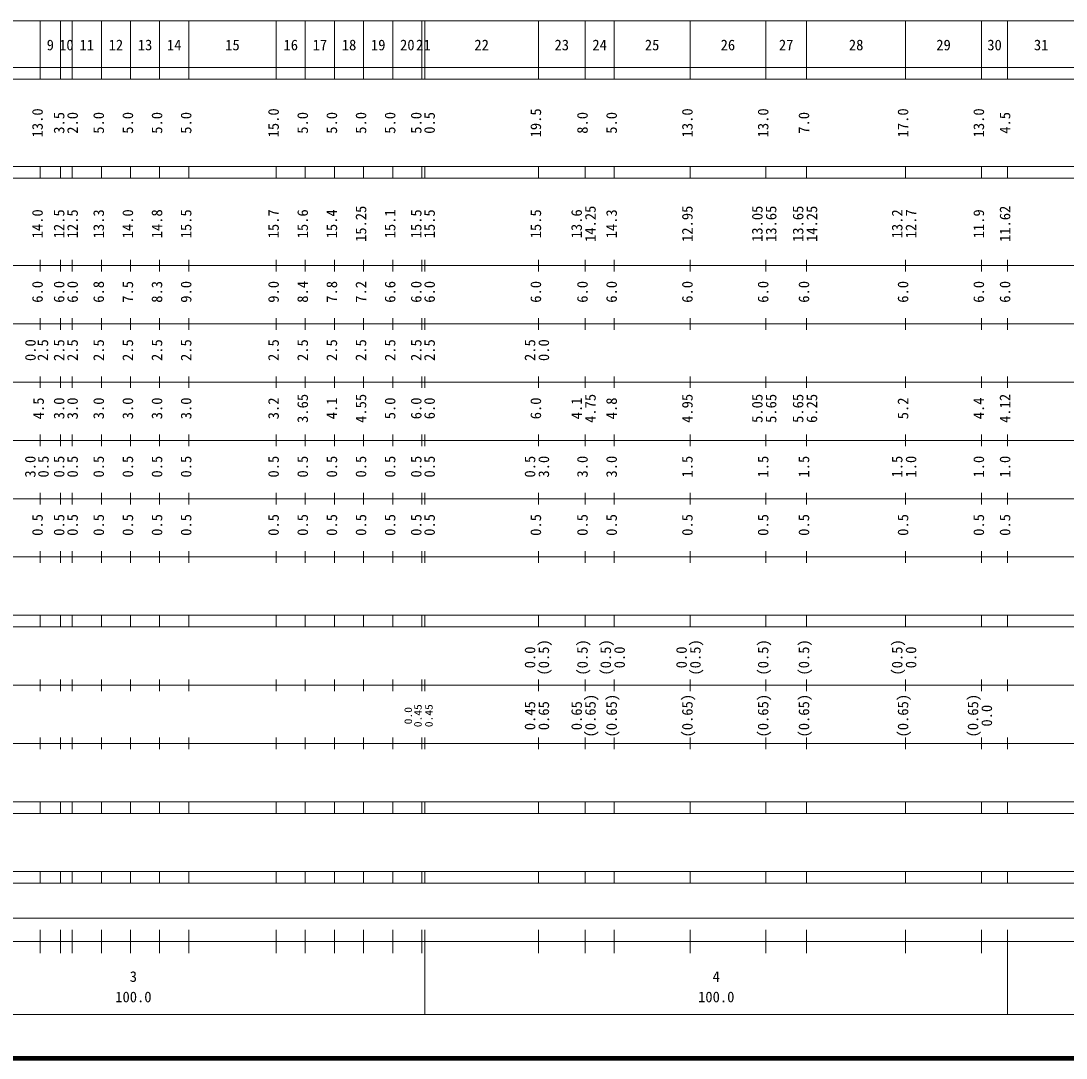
# Model space of a CAD drawing. Units: millimetres on the paper, enlarged 1000 times. Extents: x 40000 to 680000, y 20000 to 380000.
# Drawn here: x 298700 to 478026, y 20000 to 198000 of the extents above; entities that cross this region are included whole.
import ezdxf
from ezdxf.enums import TextEntityAlignment as Align

# ---------------------------------------------------------------- set-up
doc = ezdxf.new("R2010")
doc.units = ezdxf.units.MM
doc.header["$LTSCALE"] = 1000
doc.layers.add('M-TTL', color=2, linetype='Continuous', lineweight=140)
doc.layers.add('M-TTL-BAND', color=7, linetype='Continuous', lineweight=13)
doc.styles.add('ＭＳ ゴシック', font='')
doc.styles.get('ＭＳ ゴシック').set_extended_font_data('MS Gothic')

msp = doc.modelspace()

# ---------------------------------------------------------------- linework, layer by layer
at = {"layer": 'M-TTL'}
msp.add_line((40000, 20000), (680000, 20000), dxfattribs=at)
at = {"layer": 'M-TTL-BAND'}
for p, q in [((68000, 198000), (579000, 198000)), ((302000, 188000), (302000, 198000)), ((305500, 188000), (305500, 198000)), ((307500, 188000), (307500, 198000)), ((312500, 188000), (312500, 198000)), ((317500, 188000), (317500, 198000)), ((322500, 188000), (322500, 198000)), ((327500, 188000), (327500, 198000)), ((342500, 188000), (342500, 198000)), ((347500, 188000), (347500, 198000)), ((352500, 188000), (352500, 198000)), ((357500, 188000), (357500, 198000)), ((362500, 188000), (362500, 198000)), ((367500, 188000), (367500, 198000)), ((368000, 188000), (368000, 198000)), ((387500, 188000), (387500, 198000)), ((395500, 188000), (395500, 198000)), ((400500, 188000), (400500, 198000)), ((413500, 188000), (413500, 198000)), ((426500, 188000), (426500, 198000)), ((433500, 188000), (433500, 198000)), ((450500, 188000), (450500, 198000)), ((463500, 188000), (463500, 198000)), ((468000, 188000), (468000, 198000)), ((40000, 190000), (579000, 190000)), ((40000, 188000), (579000, 188000)), ((40000, 173000), (579000, 173000)), ((302000, 171000), (302000, 173000)), ((305500, 171000), (305500, 173000)), ((307500, 171000), (307500, 173000)), ((312500, 171000), (312500, 173000)), ((317500, 171000), (317500, 173000)), ((322500, 171000), (322500, 173000)), ((327500, 171000), (327500, 173000)), ((342500, 171000), (342500, 173000)), ((347500, 171000), (347500, 173000)), ((352500, 171000), (352500, 173000)), ((357500, 171000), (357500, 173000)), ((362500, 171000), (362500, 173000)), ((367500, 171000), (367500, 173000)), ((368000, 171000), (368000, 173000)), ((387500, 171000), (387500, 173000)), ((395500, 171000), (395500, 173000)), ((400500, 171000), (400500, 173000)), ((413500, 171000), (413500, 173000)), ((426500, 171000), (426500, 173000)), ((433500, 171000), (433500, 173000)), ((450500, 171000), (450500, 173000)), ((463500, 171000), (463500, 173000)), ((468000, 171000), (468000, 173000)), ((40000, 171000), (579000, 171000)), ((302000, 155000), (302000, 157000)), ((305500, 155000), (305500, 157000)), ((307500, 155000), (307500, 157000)), ((312500, 155000), (312500, 157000)), ((317500, 155000), (317500, 157000)), ((322500, 155000), (322500, 157000)), ((327500, 155000), (327500, 157000)), ((342500, 155000), (342500, 157000)), ((347500, 155000), (347500, 157000)), ((352500, 155000), (352500, 157000)), ((357500, 155000), (357500, 157000)), ((362500, 155000), (362500, 157000)), ((367500, 155000), (367500, 157000)), ((368000, 155000), (368000, 157000)), ((387500, 155000), (387500, 157000)), ((395500, 155000), (395500, 157000)), ((400500, 155000), (400500, 157000)), ((413500, 155000), (413500, 157000)), ((426500, 155000), (426500, 157000)), ((433500, 155000), (433500, 157000)), ((450500, 155000), (450500, 157000)), ((463500, 155000), (463500, 157000)), ((468000, 155000), (468000, 157000)), ((40000, 156000), (579000, 156000)), ((46000, 146000), (579000, 146000)), ((302000, 145000), (302000, 147000)), ((305500, 145000), (305500, 147000)), ((307500, 145000), (307500, 147000)), ((312500, 145000), (312500, 147000)), ((317500, 145000), (317500, 147000)), ((322500, 145000), (322500, 147000)), ((327500, 145000), (327500, 147000)), ((342500, 145000), (342500, 147000)), ((347500, 145000), (347500, 147000)), ((352500, 145000), (352500, 147000)), ((357500, 145000), (357500, 147000)), ((362500, 145000), (362500, 147000)), ((367500, 145000), (367500, 147000)), ((368000, 145000), (368000, 147000)), ((387500, 145000), (387500, 147000)), ((395500, 145000), (395500, 147000)), ((400500, 145000), (400500, 147000)), ((413500, 145000), (413500, 147000)), ((426500, 145000), (426500, 147000)), ((433500, 145000), (433500, 147000)), ((450500, 145000), (450500, 147000)), ((463500, 145000), (463500, 147000)), ((468000, 145000), (468000, 147000)), ((302000, 135000), (302000, 137000)), ((305500, 135000), (305500, 137000)), ((307500, 135000), (307500, 137000)), ((312500, 135000), (312500, 137000)), ((317500, 135000), (317500, 137000)), ((322500, 135000), (322500, 137000)), ((327500, 135000), (327500, 137000)), ((342500, 135000), (342500, 137000)), ((347500, 135000), (347500, 137000)), ((352500, 135000), (352500, 137000)), ((357500, 135000), (357500, 137000)), ((362500, 135000), (362500, 137000)), ((367500, 135000), (367500, 137000)), ((368000, 135000), (368000, 137000)), ((387500, 135000), (387500, 137000)), ((395500, 135000), (395500, 137000)), ((400500, 135000), (400500, 137000)), ((413500, 135000), (413500, 137000)), ((426500, 135000), (426500, 137000)), ((433500, 135000), (433500, 137000)), ((450500, 135000), (450500, 137000)), ((463500, 135000), (463500, 137000)), ((468000, 135000), (468000, 137000)), ((52000, 136000), (579000, 136000)), ((46000, 126000), (579000, 126000)), ((302000, 125000), (302000, 127000)), ((305500, 125000), (305500, 127000)), ((307500, 125000), (307500, 127000)), ((312500, 125000), (312500, 127000)), ((317500, 125000), (317500, 127000)), ((322500, 125000), (322500, 127000)), ((327500, 125000), (327500, 127000)), ((342500, 125000), (342500, 127000)), ((347500, 125000), (347500, 127000)), ((352500, 125000), (352500, 127000)), ((357500, 125000), (357500, 127000)), ((362500, 125000), (362500, 127000)), ((367500, 125000), (367500, 127000)), ((368000, 125000), (368000, 127000)), ((387500, 125000), (387500, 127000)), ((395500, 125000), (395500, 127000)), ((400500, 125000), (400500, 127000)), ((413500, 125000), (413500, 127000)), ((426500, 125000), (426500, 127000)), ((433500, 125000), (433500, 127000)), ((450500, 125000), (450500, 127000)), ((463500, 125000), (463500, 127000)), ((468000, 125000), (468000, 127000)), ((302000, 115000), (302000, 117000)), ((305500, 115000), (305500, 117000)), ((307500, 115000), (307500, 117000)), ((312500, 115000), (312500, 117000)), ((317500, 115000), (317500, 117000)), ((322500, 115000), (322500, 117000)), ((327500, 115000), (327500, 117000)), ((342500, 115000), (342500, 117000)), ((347500, 115000), (347500, 117000)), ((352500, 115000), (352500, 117000)), ((357500, 115000), (357500, 117000)), ((362500, 115000), (362500, 117000)), ((367500, 115000), (367500, 117000)), ((368000, 115000), (368000, 117000)), ((387500, 115000), (387500, 117000)), ((395500, 115000), (395500, 117000)), ((400500, 115000), (400500, 117000)), ((413500, 115000), (413500, 117000)), ((426500, 115000), (426500, 117000)), ((433500, 115000), (433500, 117000)), ((450500, 115000), (450500, 117000)), ((463500, 115000), (463500, 117000)), ((468000, 115000), (468000, 117000)), ((52000, 116000), (579000, 116000)), ((46000, 106000), (579000, 106000)), ((302000, 105000), (302000, 107000)), ((305500, 105000), (305500, 107000)), ((307500, 105000), (307500, 107000)), ((312500, 105000), (312500, 107000)), ((317500, 105000), (317500, 107000)), ((322500, 105000), (322500, 107000)), ((327500, 105000), (327500, 107000)), ((342500, 105000), (342500, 107000)), ((347500, 105000), (347500, 107000)), ((352500, 105000), (352500, 107000)), ((357500, 105000), (357500, 107000)), ((362500, 105000), (362500, 107000)), ((367500, 105000), (367500, 107000)), ((368000, 105000), (368000, 107000)), ((387500, 105000), (387500, 107000)), ((395500, 105000), (395500, 107000)), ((400500, 105000), (400500, 107000)), ((413500, 105000), (413500, 107000)), ((426500, 105000), (426500, 107000)), ((433500, 105000), (433500, 107000)), ((450500, 105000), (450500, 107000)), ((463500, 105000), (463500, 107000)), ((468000, 105000), (468000, 107000)), ((40000, 96000), (579000, 96000)), ((302000, 94000), (302000, 96000)), ((305500, 94000), (305500, 96000)), ((307500, 94000), (307500, 96000)), ((312500, 94000), (312500, 96000)), ((317500, 94000), (317500, 96000)), ((322500, 94000), (322500, 96000)), ((327500, 94000), (327500, 96000)), ((342500, 94000), (342500, 96000)), ((347500, 94000), (347500, 96000)), ((352500, 94000), (352500, 96000)), ((357500, 94000), (357500, 96000)), ((362500, 94000), (362500, 96000)), ((367500, 94000), (367500, 96000)), ((368000, 94000), (368000, 96000)), ((387500, 94000), (387500, 96000)), ((395500, 94000), (395500, 96000)), ((400500, 94000), (400500, 96000)), ((413500, 94000), (413500, 96000)), ((426500, 94000), (426500, 96000)), ((433500, 94000), (433500, 96000)), ((450500, 94000), (450500, 96000)), ((463500, 94000), (463500, 96000)), ((468000, 94000), (468000, 96000)), ((40000, 94000), (579000, 94000)), ((302000, 83000), (302000, 85000)), ((305500, 83000), (305500, 85000)), ((307500, 83000), (307500, 85000)), ((312500, 83000), (312500, 85000)), ((317500, 83000), (317500, 85000)), ((322500, 83000), (322500, 85000)), ((327500, 83000), (327500, 85000)), ((342500, 83000), (342500, 85000)), ((347500, 83000), (347500, 85000)), ((352500, 83000), (352500, 85000)), ((357500, 83000), (357500, 85000)), ((362500, 83000), (362500, 85000)), ((367500, 83000), (367500, 85000)), ((368000, 83000), (368000, 85000)), ((387500, 83000), (387500, 85000)), ((395500, 83000), (395500, 85000)), ((400500, 83000), (400500, 85000)), ((413500, 83000), (413500, 85000)), ((426500, 83000), (426500, 85000)), ((433500, 83000), (433500, 85000)), ((450500, 83000), (450500, 85000)), ((463500, 83000), (463500, 85000)), ((468000, 83000), (468000, 85000)), ((49000, 84000), (579000, 84000)), ((40000, 74000), (579000, 74000)), ((302000, 73000), (302000, 75000)), ((305500, 73000), (305500, 75000)), ((307500, 73000), (307500, 75000)), ((312500, 73000), (312500, 75000)), ((317500, 73000), (317500, 75000)), ((322500, 73000), (322500, 75000)), ((327500, 73000), (327500, 75000)), ((342500, 73000), (342500, 75000)), ((347500, 73000), (347500, 75000)), ((352500, 73000), (352500, 75000)), ((357500, 73000), (357500, 75000)), ((362500, 73000), (362500, 75000)), ((367500, 73000), (367500, 75000)), ((368000, 73000), (368000, 75000)), ((387500, 73000), (387500, 75000)), ((395500, 73000), (395500, 75000)), ((400500, 73000), (400500, 75000)), ((413500, 73000), (413500, 75000)), ((426500, 73000), (426500, 75000)), ((433500, 73000), (433500, 75000)), ((450500, 73000), (450500, 75000)), ((463500, 73000), (463500, 75000)), ((468000, 73000), (468000, 75000)), ((40000, 64000), (579000, 64000)), ((302000, 62000), (302000, 64000)), ((305500, 62000), (305500, 64000)), ((307500, 62000), (307500, 64000)), ((312500, 62000), (312500, 64000)), ((317500, 62000), (317500, 64000)), ((322500, 62000), (322500, 64000)), ((327500, 62000), (327500, 64000)), ((342500, 62000), (342500, 64000)), ((347500, 62000), (347500, 64000)), ((352500, 62000), (352500, 64000)), ((357500, 62000), (357500, 64000)), ((362500, 62000), (362500, 64000)), ((367500, 62000), (367500, 64000)), ((368000, 62000), (368000, 64000)), ((387500, 62000), (387500, 64000)), ((395500, 62000), (395500, 64000)), ((400500, 62000), (400500, 64000)), ((413500, 62000), (413500, 64000)), ((426500, 62000), (426500, 64000)), ((433500, 62000), (433500, 64000)), ((450500, 62000), (450500, 64000)), ((463500, 62000), (463500, 64000)), ((468000, 62000), (468000, 64000)), ((40000, 62000), (579000, 62000)), ((40000, 52000), (579000, 52000)), ((302000, 50000), (302000, 52000)), ((305500, 50000), (305500, 52000)), ((307500, 50000), (307500, 52000)), ((312500, 50000), (312500, 52000)), ((317500, 50000), (317500, 52000)), ((322500, 50000), (322500, 52000)), ((327500, 50000), (327500, 52000)), ((342500, 50000), (342500, 52000)), ((347500, 50000), (347500, 52000)), ((352500, 50000), (352500, 52000)), ((357500, 50000), (357500, 52000)), ((362500, 50000), (362500, 52000)), ((367500, 50000), (367500, 52000)), ((368000, 50000), (368000, 52000)), ((387500, 50000), (387500, 52000)), ((395500, 50000), (395500, 52000)), ((400500, 50000), (400500, 52000)), ((413500, 50000), (413500, 52000)), ((426500, 50000), (426500, 52000)), ((433500, 50000), (433500, 52000)), ((450500, 50000), (450500, 52000)), ((463500, 50000), (463500, 52000)), ((468000, 50000), (468000, 52000)), ((40000, 50000), (579000, 50000)), ((71000, 44000), (565000, 44000)), ((302000, 38000), (302000, 42000)), ((305500, 38000), (305500, 42000)), ((307500, 38000), (307500, 42000)), ((312500, 38000), (312500, 42000)), ((317500, 38000), (317500, 42000)), ((322500, 38000), (322500, 42000)), ((327500, 38000), (327500, 42000)), ((342500, 38000), (342500, 42000)), ((347500, 38000), (347500, 42000)), ((352500, 38000), (352500, 42000)), ((357500, 38000), (357500, 42000)), ((362500, 38000), (362500, 42000)), ((367500, 38000), (367500, 42000)), ((368000, 27500), (368000, 42000)), ((387500, 38000), (387500, 42000)), ((395500, 38000), (395500, 42000)), ((400500, 38000), (400500, 42000)), ((413500, 38000), (413500, 42000)), ((426500, 38000), (426500, 42000)), ((433500, 38000), (433500, 42000)), ((450500, 38000), (450500, 42000)), ((463500, 38000), (463500, 42000)), ((468000, 27500), (468000, 42000)), ((40000, 40000), (579000, 40000)), ((68000, 27500), (579000, 27500))]:
    msp.add_line(p, q, dxfattribs=at)

# ---------------------------------------------------------------- texts
at = {"layer": 'M-TTL-BAND', "style": 'ＭＳ ゴシック'}
for s, p in [('9', (303750, 192405)), ('10', (306500, 192405)), ('11', (310000, 192405)), ('12', (315000, 192405)), ('13', (320000, 192405)), ('14', (325000, 192405)), ('15', (335000, 192405)), ('16', (345000, 192405)), ('17', (350000, 192405)), ('18', (355000, 192405)), ('19', (360000, 192405)), ('20', (365000, 192405)), ('21', (367750, 192405)), ('22', (377750, 192405)), ('23', (391500, 192405)), ('24', (398000, 192405)), ('25', (407000, 192405)), ('26', (420000, 192405)), ('27', (430000, 192405)), ('28', (442000, 192405)), ('29', (457000, 192405)), ('30', (465750, 192405)), ('31', (473750, 192405)), ('3', (318000, 32523)), ('4', (418000, 32523)), ('100.0', (318000, 29033)), ('100.0', (418000, 29033))]:
    msp.add_text(s, height=1833, dxfattribs=at).set_placement(p, align=Align.BOTTOM_CENTER)
for s, p in [('13.0', (303000, 180500)), ('3.5', (306707, 180500)), ('2.0', (309018, 180500)), ('5.0', (313500, 180500)), ('5.0', (318500, 180500)), ('5.0', (323500, 180500)), ('5.0', (328500, 180500)), ('15.0', (343500, 180500)), ('5.0', (348500, 180500)), ('5.0', (353500, 180500)), ('5.0', (358500, 180500)), ('5.0', (363500, 180500)), ('5.0', (367978, 180500)), ('0.5', (370271, 180500)), ('19.5', (388500, 180500)), ('8.0', (396500, 180500)), ('5.0', (401500, 180500)), ('13.0', (414500, 180500)), ('13.0', (427500, 180500)), ('7.0', (434500, 180500)), ('17.0', (451500, 180500)), ('13.0', (464500, 180500)), ('4.5', (469000, 180500)), ('14.0', (303000, 163174)), ('12.5', (306707, 163174)), ('12.5', (309018, 163174)), ('13.3', (313500, 163174)), ('14.0', (318500, 163174)), ('14.8', (323500, 163174)), ('15.5', (328500, 163174)), ('15.7', (343500, 163174)), ('15.6', (348500, 163174)), ('15.4', (353500, 163174)), ('15.25', (358500, 163174)), ('15.1', (363500, 163174)), ('15.5', (367978, 163174)), ('15.5', (370271, 163174)), ('15.5', (388500, 163174)), ('13.6', (395500, 163174)), ('14.25', (397870, 163174)), ('14.3', (401500, 163174)), ('12.95', (414500, 163174)), ('13.05', (426500, 163174)), ('13.65', (428870, 163174)), ('13.65', (433500, 163174)), ('14.25', (435870, 163174)), ('13.2', (450500, 163174)), ('12.7', (452870, 163174)), ('11.9', (464500, 163174)), ('11.62', (469000, 163174)), ('6.0', (303000, 151500)), ('6.0', (306707, 151500)), ('6.0', (309018, 151500)), ('6.8', (313500, 151500)), ('7.5', (318500, 151500)), ('8.3', (323500, 151500)), ('9.0', (328500, 151500)), ('9.0', (343500, 151500)), ('8.4', (348500, 151500)), ('7.8', (353500, 151500)), ('7.2', (358500, 151500)), ('6.6', (363500, 151500)), ('6.0', (367978, 151500)), ('6.0', (370271, 151500)), ('6.0', (388500, 151500)), ('6.0', (396500, 151500)), ('6.0', (401500, 151500)), ('6.0', (414500, 151500)), ('6.0', (427500, 151500)), ('6.0', (434500, 151500)), ('6.0', (451500, 151500)), ('6.0', (464500, 151500)), ('6.0', (469000, 151500)), ('0.0', (301791, 141500)), ('2.5', (303927, 141500)), ('2.5', (306707, 141500)), ('2.5', (309018, 141500)), ('2.5', (313500, 141500)), ('2.5', (318500, 141500)), ('2.5', (323500, 141500)), ('2.5', (328500, 141500)), ('2.5', (343500, 141500)), ('2.5', (348500, 141500)), ('2.5', (353500, 141500)), ('2.5', (358500, 141500)), ('2.5', (363500, 141500)), ('2.5', (367978, 141500)), ('2.5', (370271, 141500)), ('2.5', (387500, 141500)), ('0.0', (389870, 141500)), ('4.5', (303186, 131500)), ('3.0', (306707, 131500)), ('3.0', (309018, 131500)), ('3.0', (313500, 131500)), ('3.0', (318500, 131500)), ('3.0', (323500, 131500)), ('3.0', (328500, 131500)), ('3.2', (343500, 131500)), ('3.65', (348500, 131500)), ('4.1', (353500, 131500)), ('4.55', (358500, 131500)), ('5.0', (363500, 131500)), ('6.0', (367978, 131500)), ('6.0', (370271, 131500)), ('6.0', (388500, 131500)), ('4.1', (395500, 131500)), ('4.75', (397870, 131500)), ('4.8', (401500, 131500)), ('4.95', (414500, 131500)), ('5.05', (426500, 131500)), ('5.65', (428870, 131500)), ('5.65', (433500, 131500)), ('6.25', (435870, 131500)), ('5.2', (451500, 131500)), ('4.4', (464500, 131500)), ('4.12', (469000, 131500)), ('3.0', (301767, 121500)), ('0.5', (304017, 121500)), ('0.5', (306707, 121500)), ('0.5', (309018, 121500)), ('0.5', (313500, 121500)), ('0.5', (318500, 121500)), ('0.5', (323500, 121500)), ('0.5', (328500, 121500)), ('0.5', (343500, 121500)), ('0.5', (348500, 121500)), ('0.5', (353500, 121500)), ('0.5', (358500, 121500)), ('0.5', (363500, 121500)), ('0.5', (367978, 121500)), ('0.5', (370271, 121500)), ('0.5', (387500, 121500)), ('3.0', (389870, 121500)), ('3.0', (396500, 121500)), ('3.0', (401500, 121500)), ('1.5', (414500, 121500)), ('1.5', (427500, 121500)), ('1.5', (434500, 121500)), ('1.5', (450500, 121500)), ('1.0', (452870, 121500)), ('1.0', (464500, 121500)), ('1.0', (469000, 121500)), ('0.5', (303000, 111500)), ('0.5', (306707, 111500)), ('0.5', (309018, 111500)), ('0.5', (313500, 111500)), ('0.5', (318500, 111500)), ('0.5', (323500, 111500)), ('0.5', (328500, 111500)), ('0.5', (343500, 111500)), ('0.5', (348500, 111500)), ('0.5', (353500, 111500)), ('0.5', (358500, 111500)), ('0.5', (363500, 111500)), ('0.5', (367978, 111500)), ('0.5', (370271, 111500)), ('0.5', (388500, 111500)), ('0.5', (396500, 111500)), ('0.5', (401500, 111500)), ('0.5', (414500, 111500)), ('0.5', (427500, 111500)), ('0.5', (434500, 111500)), ('0.5', (451500, 111500)), ('0.5', (464500, 111500)), ('0.5', (469000, 111500)), ('(0.5)', (389870, 88764)), ('(0.5)', (396500, 88764)), ('(0.5)', (400500, 88764)), ('(0.5)', (415870, 88764)), ('(0.5)', (427500, 88764)), ('(0.5)', (434500, 88764)), ('(0.5)', (450500, 88764)), ('0.0', (387500, 88764)), ('0.0', (402870, 88764)), ('0.0', (413500, 88764)), ('0.0', (452870, 88764)), ('0.45', (387500, 78764)), ('0.65', (389870, 78764)), ('0.65', (395500, 78764)), ('(0.65)', (397870, 78764)), ('(0.65)', (401500, 78764)), ('(0.65)', (414500, 78764)), ('(0.65)', (427500, 78764)), ('(0.65)', (434500, 78764)), ('(0.65)', (451500, 78764)), ('(0.65)', (463500, 78764)), ('0.0', (465870, 78764))]:
    msp.add_text(s, height=1833, rotation=90, dxfattribs=at).set_placement(p, align=Align.BOTTOM_CENTER)
at = {"layer": 'M-TTL-BAND', "style": 'ＭＳ ゴシック', "width": 1.1}
for s, p in [('0.0', (366203, 78764)), ('0.45', (367858, 78764)), ('0.45', (369740, 78764))]:
    msp.add_text(s, height=1320, rotation=90, dxfattribs=at).set_placement(p, align=Align.BOTTOM_CENTER)

doc.saveas('drawing.dxf')
